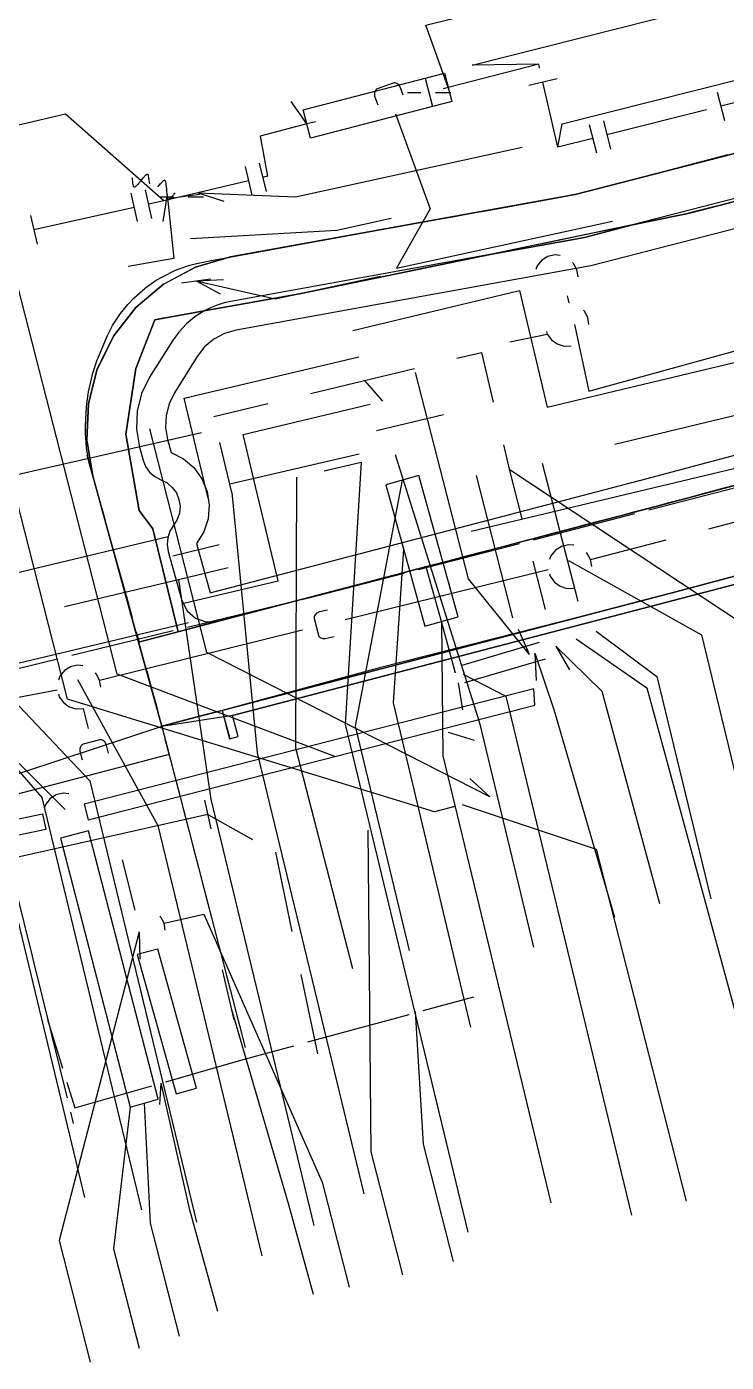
# Model space of a CAD drawing. Header units: metres. Extents: x 16996 to 17837, y 14166 to 14459.
# Drawn here: x 17121.79 to 17145.74, y 14192.6 to 14238.32 of the extents above; entities that cross this region are included whole.
import ezdxf

# ---------------------------------------------------------------- set-up
doc = ezdxf.new("R2010")
doc.units = ezdxf.units.M
for name, color, linetype in [('BOUNDARY', 7, 'Continuous'), ('CURB', 7, 'Continuous'), ('ELECTR_CABLE', 7, 'Continuous'), ('GAS', 7, 'Continuous'), ('GRASS', 7, 'Continuous'), ('HEAT', 7, 'Continuous'), ('ROAD', 7, 'Continuous'), ('SEWER', 7, 'Continuous'), ('SIDEWALK_PATH', 7, 'Continuous')]:
    doc.layers.add(name, color=color, linetype=linetype)

msp = doc.modelspace()

# ---------------------------------------------------------------- linework, layer by layer
at = {"layer": 'BOUNDARY'}
msp.add_lwpolyline([(17149.66, 14220.168), (17128.84, 14214.748), (17126.413, 14214.366), (17120.527, 14212.424), (17118.436, 14211.825), (17117.853, 14213.112), (17086.324, 14204.689), (17083.326, 14203.909)], dxfattribs=at)
at = {"layer": 'CURB'}
for points in [[(17125.414, 14218.077), (17125.223, 14218.76), (17125.088, 14219.242), (17124.897, 14219.925), (17124.763, 14220.407), (17124.571, 14221.09), (17124.437, 14221.572), (17124.245, 14222.255), (17124.111, 14222.736), (17123.92, 14223.42), (17123.836, 14223.912), (17123.799, 14224.401), (17123.8, 14224.62), (17123.818, 14225.119), (17123.843, 14225.425), (17123.907, 14225.822), (17124.017, 14226.31), (17124.046, 14226.431), (17124.205, 14226.919), (17124.233, 14226.985), (17124.425, 14227.447), (17124.552, 14227.749), (17124.731, 14228.086), (17125.004, 14228.504), (17125.251, 14228.812), (17125.47, 14229.038), (17125.844, 14229.37), (17125.87, 14229.393), (17126.218, 14229.638), (17126.435, 14229.761), (17126.883, 14229.982), (17126.975, 14230.024), (17127.378, 14230.162), (17127.555, 14230.205), (17128.044, 14230.308), (17128.742, 14230.434), (17129.234, 14230.523), (17129.932, 14230.65), (17130.424, 14230.739), (17131.122, 14230.865), (17131.614, 14230.954), (17132.313, 14231.081), (17132.805, 14231.17), (17133.503, 14231.296), (17133.995, 14231.385), (17134.693, 14231.512), (17135.185, 14231.601), (17135.883, 14231.727), (17136.375, 14231.816), (17137.073, 14231.943), (17137.565, 14232.032), (17138.263, 14232.158), (17138.755, 14232.247), (17139.454, 14232.374), (17139.946, 14232.463), (17140.566, 14232.575), (17140.642, 14232.595), (17141.126, 14232.721), (17141.813, 14232.9), (17142.297, 14233.026), (17142.983, 14233.205), (17143.467, 14233.332), (17144.154, 14233.511), (17144.637, 14233.637), (17145.324, 14233.816), (17145.808, 14233.942)], [(17145.939, 14232.314), (17145.455, 14232.188), (17144.77, 14232.011), (17144.284, 14231.895), (17143.591, 14231.752), (17143.101, 14231.65), (17142.408, 14231.507), (17141.918, 14231.405), (17141.226, 14231.262), (17140.736, 14231.16), (17140.043, 14231.017), (17139.553, 14230.915), (17138.86, 14230.772), (17138.371, 14230.67), (17137.678, 14230.527), (17137.188, 14230.425), (17136.495, 14230.282), (17136.006, 14230.18), (17135.313, 14230.037), (17134.823, 14229.935), (17134.13, 14229.792), (17133.641, 14229.69), (17132.948, 14229.547), (17132.458, 14229.446), (17131.765, 14229.302), (17131.276, 14229.201), (17131.128, 14229.17), (17130.58, 14229.073), (17130.087, 14228.985), (17129.391, 14228.861), (17128.898, 14228.774), (17128.202, 14228.65), (17127.709, 14228.562), (17127.013, 14228.438)], [(17126.52, 14228.351), (17126.172, 14228.289)], [(17146.101, 14222.636), (17145.618, 14222.507), (17144.938, 14222.326), (17144.455, 14222.197), (17143.774, 14222.016), (17143.291, 14221.887), (17143.291, 14221.887), (17142.611, 14221.708), (17142.127, 14221.581), (17141.446, 14221.403), (17140.963, 14221.276), (17140.282, 14221.097), (17139.798, 14220.97), (17139.117, 14220.791), (17138.634, 14220.664), (17137.953, 14220.486), (17137.469, 14220.359), (17136.789, 14220.18), (17136.305, 14220.053), (17135.624, 14219.874), (17135.141, 14219.747), (17134.46, 14219.568), (17133.976, 14219.442), (17133.296, 14219.263), (17132.812, 14219.136), (17132.131, 14218.957), (17131.648, 14218.83), (17130.967, 14218.651), (17130.483, 14218.524), (17129.802, 14218.346), (17129.319, 14218.219), (17128.638, 14218.04), (17128.154, 14217.913), (17127.474, 14217.734), (17126.99, 14217.607), (17126.309, 14217.429)], [(17125.906, 14216.272), (17126.087, 14215.592), (17126.216, 14215.108), (17126.397, 14214.428), (17126.411, 14214.375), (17144.057, 14218.986), (17156.075, 14222.188)], [(17125.645, 14217.254), (17125.549, 14217.596)], [(17128.486, 14214.917), (17128.739, 14213.95)], [(17126.523, 14213.944), (17126.611, 14213.604), (17126.611, 14213.604), (17126.708, 14213.23), (17126.834, 14212.746), (17127.028, 14212), (17127.153, 14211.516), (17127.347, 14210.769), (17127.473, 14210.285), (17127.667, 14209.538), (17127.792, 14209.054), (17127.986, 14208.307), (17128.112, 14207.823), (17128.306, 14207.077), (17128.431, 14206.593), (17128.625, 14205.846), (17128.751, 14205.362), (17128.945, 14204.615), (17129.07, 14204.131), (17129.264, 14203.384)], [(17123.181, 14201.651), (17122.992, 14202.416), (17122.873, 14202.901), (17122.684, 14203.666), (17122.565, 14204.151), (17122.376, 14204.916), (17122.257, 14205.402), (17122.068, 14206.166), (17121.949, 14206.652), (17121.76, 14207.416), (17121.641, 14207.902), (17121.452, 14208.666), (17121.333, 14209.152), (17121.144, 14209.916), (17121.025, 14210.402), (17120.836, 14211.167)], [(17123.389, 14200.782), (17123.364, 14200.884), (17123.298, 14201.165)]]:
    msp.add_lwpolyline(points, dxfattribs=at)
at = {"layer": 'ELECTR_CABLE'}
for points in [[(17125.694, 14233.048), (17125.685, 14233.036), (17125.652, 14232.996), (17125.638, 14232.979), (17125.615, 14232.952), (17125.59, 14232.923), (17125.573, 14232.904), (17125.556, 14232.886), (17125.542, 14232.873), (17125.529, 14232.86), (17125.52, 14232.852), (17125.512, 14232.846), (17125.505, 14232.841), (17125.502, 14232.839), (17125.499, 14232.837), (17125.493, 14232.833), (17125.489, 14232.832), (17125.486, 14232.83), (17125.483, 14232.829), (17125.48, 14232.828), (17125.476, 14232.827), (17125.474, 14232.827), (17125.472, 14232.827), (17125.47, 14232.827), (17125.469, 14232.827), (17125.467, 14232.827), (17125.465, 14232.827), (17125.464, 14232.828), (17125.462, 14232.828), (17125.461, 14232.829), (17125.46, 14232.829), (17125.459, 14232.83), (17125.458, 14232.83), (17125.457, 14232.831), (17125.456, 14232.832), (17125.455, 14232.833), (17125.453, 14232.835), (17125.452, 14232.836), (17125.452, 14232.837), (17125.451, 14232.838), (17125.45, 14232.84), (17125.449, 14232.841), (17125.449, 14232.843), (17125.448, 14232.846), (17125.447, 14232.848), (17125.446, 14232.851), (17125.445, 14232.856), (17125.444, 14232.86), (17125.443, 14232.868), (17125.427, 14232.966), (17125.422, 14232.999), (17125.406, 14233.108), (17125.4, 14233.15)], [(17125.694, 14233.048), (17125.704, 14233.059), (17125.736, 14233.099), (17125.751, 14233.117), (17125.773, 14233.143), (17125.798, 14233.172), (17125.816, 14233.191), (17125.833, 14233.21), (17125.846, 14233.223), (17125.86, 14233.236), (17125.869, 14233.243), (17125.877, 14233.249), (17125.884, 14233.255), (17125.887, 14233.257), (17125.89, 14233.259), (17125.896, 14233.262), (17125.9, 14233.264), (17125.902, 14233.265), (17125.906, 14233.266), (17125.909, 14233.267), (17125.913, 14233.268), (17125.915, 14233.269), (17125.917, 14233.269), (17125.918, 14233.269), (17125.92, 14233.269), (17125.921, 14233.269), (17125.923, 14233.268), (17125.925, 14233.268), (17125.927, 14233.267), (17125.928, 14233.267), (17125.929, 14233.266), (17125.93, 14233.266), (17125.931, 14233.265), (17125.932, 14233.264), (17125.933, 14233.263), (17125.934, 14233.262), (17125.935, 14233.26), (17125.936, 14233.259), (17125.937, 14233.258), (17125.938, 14233.257), (17125.939, 14233.255), (17125.939, 14233.254), (17125.94, 14233.253), (17125.941, 14233.25), (17125.942, 14233.247), (17125.943, 14233.244), (17125.944, 14233.239), (17125.945, 14233.235), (17125.946, 14233.227), (17125.962, 14233.129), (17125.966, 14233.096), (17125.983, 14232.988), (17125.989, 14232.945)], [(17126.284, 14232.843), (17126.293, 14232.854), (17126.326, 14232.894), (17126.34, 14232.912), (17126.363, 14232.938), (17126.388, 14232.967), (17126.405, 14232.986), (17126.422, 14233.005), (17126.436, 14233.018), (17126.45, 14233.031), (17126.458, 14233.038), (17126.466, 14233.044), (17126.473, 14233.049), (17126.476, 14233.051), (17126.479, 14233.053), (17126.485, 14233.057), (17126.489, 14233.059), (17126.492, 14233.06), (17126.495, 14233.061), (17126.498, 14233.062), (17126.502, 14233.063), (17126.504, 14233.063), (17126.506, 14233.064), (17126.508, 14233.064), (17126.509, 14233.064), (17126.511, 14233.063), (17126.513, 14233.063), (17126.515, 14233.063), (17126.516, 14233.062), (17126.517, 14233.062), (17126.518, 14233.061), (17126.519, 14233.06), (17126.52, 14233.06), (17126.521, 14233.059), (17126.522, 14233.058), (17126.523, 14233.057), (17126.525, 14233.055), (17126.526, 14233.054), (17126.526, 14233.053), (17126.527, 14233.052), (17126.528, 14233.05), (17126.529, 14233.049), (17126.529, 14233.047), (17126.53, 14233.044), (17126.531, 14233.042), (17126.532, 14233.039), (17126.533, 14233.034), (17126.534, 14233.03), (17126.535, 14233.022), (17126.551, 14232.924), (17126.556, 14232.891), (17126.572, 14232.782), (17126.578, 14232.74)], [(17126.603, 14232.575), (17126.831, 14230.387), (17125.261, 14230.108)], [(17126.603, 14232.575), (17126.448, 14231.654)], [(17126.873, 14232.637), (17126.863, 14232.626), (17126.831, 14232.586), (17126.816, 14232.568), (17126.794, 14232.542), (17126.769, 14232.513), (17126.752, 14232.494), (17126.734, 14232.475), (17126.721, 14232.462), (17126.707, 14232.449), (17126.698, 14232.442), (17126.691, 14232.436), (17126.684, 14232.431), (17126.68, 14232.428), (17126.677, 14232.426), (17126.672, 14232.423), (17126.668, 14232.421), (17126.665, 14232.42), (17126.662, 14232.419), (17126.659, 14232.418), (17126.655, 14232.417), (17126.652, 14232.416), (17126.651, 14232.416), (17126.649, 14232.416), (17126.647, 14232.416), (17126.646, 14232.416), (17126.644, 14232.417), (17126.642, 14232.417), (17126.64, 14232.418), (17126.64, 14232.418), (17126.639, 14232.419), (17126.638, 14232.419), (17126.637, 14232.42), (17126.636, 14232.421), (17126.635, 14232.422), (17126.633, 14232.423), (17126.632, 14232.425), (17126.631, 14232.426), (17126.63, 14232.427), (17126.63, 14232.428), (17126.629, 14232.43), (17126.628, 14232.431), (17126.627, 14232.432), (17126.626, 14232.436), (17126.626, 14232.438), (17126.625, 14232.441), (17126.623, 14232.446), (17126.623, 14232.45), (17126.621, 14232.458), (17126.606, 14232.556), (17126.601, 14232.589), (17126.585, 14232.697), (17126.578, 14232.74)], [(17126.714, 14232.455), (17127.706, 14232.585)], [(17127.4, 14231.066), (17132.408, 14231.355), (17134.271, 14231.769)], [(17127.59, 14229.62), (17130.301, 14229.007), (17133.898, 14229.78)], [(17127.094, 14229.555), (17128.086, 14229.685)], [(17127.59, 14229.62), (17128.523, 14229.665)], [(17127.59, 14229.62), (17128.413, 14229.178)], [(17143.092, 14221.779), (17146.553, 14222.673)], [(17139.146, 14220.76), (17142.607, 14221.654)], [(17135.2, 14219.741), (17138.662, 14220.635)], [(17131.253, 14218.728), (17131.712, 14218.84), (17134.716, 14219.616)], [(17127.293, 14217.766), (17130.767, 14218.61)], [(17123.333, 14216.803), (17126.807, 14217.647)], [(17119.373, 14215.84), (17122.847, 14216.685)], [(17127.879, 14211.842), (17128.097, 14210.867)], [(17127.988, 14211.355), (17116.549, 14208.788)], [(17127.988, 14211.355), (17129.517, 14210.503)], [(17130.302, 14210.067), (17130.871, 14207.347)], [(17128.481, 14206.034), (17128.88, 14204.33)], [(17131.178, 14205.879), (17131.748, 14203.159)], [(17135.366, 14204.642), (17137.1, 14205.113)], [(17128.798, 14204.678), (17130.747, 14197.999), (17131.597, 14194.936)], [(17122.503, 14204.34), (17123.018, 14202.667)], [(17131.415, 14203.568), (17134.884, 14204.511)], [(17129.199, 14202.965), (17130.933, 14203.437)], [(17126.557, 14202.208), (17129.199, 14202.965)], [(17123.165, 14202.19), (17123.435, 14201.314)], [(17123.435, 14201.314), (17126.076, 14202.071)], [(17126.379, 14202.157), (17126.338, 14201.43)], [(17126.379, 14202.157), (17127.348, 14197.866), (17128.322, 14194.355)]]:
    msp.add_lwpolyline(points, dxfattribs=at)
at = {"layer": 'GAS'}
for points in [[(17136.22, 14236.24), (17135.458, 14238.367), (17142.802, 14240.192)], [(17139.32, 14237.04), (17137.047, 14237.004), (17144.371, 14238.853)], [(17131.505, 14234.506), (17131.255, 14235.474), (17136.095, 14236.724), (17136.345, 14235.756), (17131.505, 14234.506)], [(17139.351, 14236.905), (17139.32, 14237.04), (17136.22, 14236.24), (17136.048, 14236.195)], [(17139.98, 14234.19), (17140.126, 14234.989), (17147.834, 14236.935)], [(17135.438, 14236.555), (17135.689, 14235.586)], [(17139.951, 14236.531), (17138.977, 14236.305)], [(17141.174, 14234.491), (17139.98, 14234.19), (17139.464, 14236.418)], [(17148.967, 14236.457), (17145.555, 14235.596)], [(17131.38, 14234.99), (17130.846, 14235.757)], [(17134.823, 14236.064), (17135.287, 14236.064)], [(17135.784, 14236.064), (17136.314, 14236.064)], [(17145.433, 14236.081), (17145.678, 14235.112)], [(17126.48, 14232.36), (17123.114, 14235.33), (17115.415, 14233.525)], [(17145.071, 14235.474), (17141.659, 14234.614)], [(17131.673, 14235.066), (17131.38, 14234.99), (17129.78, 14234.57), (17130.03, 14233.2), (17129.865, 14233.161)], [(17141.052, 14234.976), (17141.297, 14234.006)], [(17141.537, 14235.098), (17141.781, 14234.129)], [(17127.65, 14232.63), (17130.989, 14232.491), (17138.753, 14234.201)], [(17129.263, 14233.53), (17129.496, 14232.558)], [(17129.749, 14233.647), (17129.982, 14232.674)], [(17129.379, 14233.044), (17127.65, 14232.63), (17127.07, 14232.49), (17126.48, 14232.36), (17125.953, 14232.243)], [(17125.357, 14232.622), (17125.574, 14231.646)], [(17125.845, 14232.731), (17126.062, 14231.755)], [(17126.353, 14232.494), (17126.817, 14232.494)], [(17127.314, 14232.494), (17127.844, 14232.494)], [(17127.65, 14232.63), (17128.539, 14232.343)], [(17125.465, 14232.134), (17122.031, 14231.369)], [(17121.923, 14231.857), (17122.14, 14230.881)]]:
    msp.add_lwpolyline(points, dxfattribs=at)
at = {"layer": 'GRASS'}
for points in [[(17150, 14233.366), (17152.401, 14234.018), (17152.32, 14234.02), (17152.239, 14234.016), (17152.159, 14234.006), (17152.08, 14233.989), (17142.537, 14231.533), (17144.486, 14231.937)], [(17128.961, 14227.933), (17128.561, 14227.817), (17128.197, 14227.622), (17127.881, 14227.357), (17127.624, 14227.029), (17126.845, 14225.788), (17126.661, 14225.414), (17126.56, 14225.014), (17126.542, 14224.602), (17126.611, 14224.191), (17126.733, 14223.749), (17127.156, 14223.532), (17127.511, 14223.227), (17127.785, 14222.847), (17127.965, 14222.408), (17128.037, 14221.938), (17127.997, 14221.472), (17127.85, 14221.027), (17127.599, 14220.624), (17128.065, 14218.941), (17143.036, 14222.854), (17154.242, 14225.84), (17152.332, 14233.021), (17141.101, 14230.131)], [(17131.128, 14229.17), (17137.713, 14230.534), (17128.783, 14228.917), (17128.544, 14228.864), (17128.31, 14228.791), (17128.084, 14228.7), (17127.865, 14228.59)], [(17156.16, 14221.86), (17156.074, 14222.188), (17144.057, 14218.986), (17128.486, 14214.917), (17128.736, 14213.949), (17129.026, 14214.025), (17128.84, 14214.748), (17149.66, 14220.168)]]:
    msp.add_lwpolyline(points, close=True, dxfattribs=at)
msp.add_lwpolyline([(17150, 14233.366), (17144.486, 14231.937), (17142.537, 14231.533), (17140.887, 14231.109), (17137.678, 14230.527), (17134.853, 14229.942), (17131.128, 14229.17), (17127.865, 14228.59), (17127.545, 14228.386), (17127.256, 14228.144), (17126.998, 14227.868), (17126.777, 14227.561), (17125.998, 14226.32), (17125.722, 14225.759), (17125.57, 14225.159), (17125.544, 14224.541), (17125.647, 14223.924), (17125.77, 14223.482), (17125.86, 14223.263), (17125.997, 14223.073), (17126.174, 14222.92), (17126.386, 14222.812), (17126.597, 14222.703), (17126.774, 14222.55), (17126.912, 14222.361), (17127.002, 14222.141), (17127.037, 14221.906), (17127.018, 14221.673), (17126.944, 14221.45), (17126.818, 14221.249), (17126.693, 14221.047), (17126.619, 14220.825), (17126.599, 14220.591), (17126.635, 14220.357), (17127.101, 14218.674), (17127.279, 14218.323), (17127.566, 14218.074), (17127.926, 14217.951), (17128.319, 14217.974), (17143.291, 14221.887), (17154.5, 14224.873)], dxfattribs=at)
at = {"layer": 'HEAT'}
for points in [[(17132.951, 14227.922), (17138.665, 14229.293)], [(17138.665, 14229.293), (17139.615, 14225.291)], [(17127.184, 14225.599), (17133.166, 14227.022)], [(17136.52, 14226.968), (17137.36, 14227.17)], [(17137.36, 14227.17), (17137.764, 14225.467)], [(17139.615, 14225.291), (17147.74, 14227.233)], [(17133.36, 14226.21), (17135.062, 14226.618)], [(17131.505, 14225.769), (17133.36, 14226.21)], [(17133.36, 14226.21), (17133.968, 14225.501)], [(17139.004, 14216.829), (17136.914, 14219.416), (17135.105, 14226.488)], [(17127.998, 14222.185), (17127.184, 14225.599)], [(17128.19, 14224.98), (17130.045, 14225.421)], [(17129.196, 14224.361), (17133.554, 14225.398)], [(17133.769, 14224.498), (17136.055, 14225.047)], [(17141.927, 14224.034), (17146.243, 14225.066)], [(17137.65, 14211.96), (17127.957, 14216.898), (17125.999, 14224.551)], [(17129.622, 14222.575), (17129.196, 14224.361)], [(17137.005, 14221.049), (17151.98, 14224.627)], [(17128.81, 14222.38), (17128.404, 14224.082)], [(17138.111, 14224.008), (17138.31, 14223.17)], [(17128.742, 14222.672), (17133.172, 14223.702)], [(17131.976, 14223.116), (17133.24, 14223.41)], [(17133.24, 14223.41), (17132.692, 14214.435), (17136.892, 14197.063)], [(17134.4, 14223.68), (17137.289, 14214.492), (17139.147, 14206.807)], [(17139.444, 14223.378), (17140.657, 14218.653)], [(17135.75, 14211.44), (17123.187, 14215.307), (17121.228, 14222.967)], [(17131.025, 14222.895), (17130.989, 14213.641), (17132.94, 14206.079)], [(17134.081, 14222.643), (17135.421, 14217.803), (17136.559, 14218.117), (17135.219, 14222.957), (17134.081, 14222.643)], [(17137.176, 14222.962), (17138.429, 14218.081)], [(17138.31, 14223.17), (17138.745, 14221.475)], [(17138.31, 14223.17), (17146.369, 14217.842), (17149.76, 14203.815)], [(17130.398, 14219.35), (17129.622, 14222.575)], [(17134.65, 14222.8), (17133.032, 14214.379), (17134.89, 14206.693)], [(17128.81, 14222.38), (17129.684, 14213.47), (17133.334, 14198.373)], [(17115.06, 14221.89), (17123.952, 14212.505), (17127.602, 14197.405)], [(17117.368, 14218.658), (17126.631, 14220.869)], [(17126.787, 14220.212), (17128.382, 14220.59)], [(17134.691, 14220.44), (17134.338, 14215.174), (17136.983, 14204.078)], [(17126.98, 14219.4), (17128.683, 14219.803)], [(17136.473, 14216.188), (17135.99, 14217.96), (17135.484, 14219.787)], [(17139.118, 14220.022), (17139.543, 14218.367)], [(17123.08, 14218.469), (17126.98, 14219.4)], [(17126.98, 14219.4), (17128.095, 14211.88), (17131.623, 14197.285)], [(17127.173, 14218.588), (17130.398, 14219.35)], [(17115.72, 14219.16), (17120.66, 14211.086), (17123.766, 14198.241)], [(17118.072, 14215.722), (17127.329, 14217.931)], [(17135.99, 14217.96), (17136.04, 14213.357), (17139.738, 14198.06)], [(17139.004, 14216.829), (17138.633, 14217.686)], [(17117.72, 14217.19), (17122.306, 14211.937), (17125.719, 14197.82)], [(17139.34, 14217.241), (17136.686, 14216.454)], [(17139.543, 14216.675), (17136.782, 14215.857)], [(17139.185, 14216.875), (17139.843, 14214.946), (17141.92, 14207.845)], [(17139.185, 14216.875), (17139.239, 14215.942)], [(17136.734, 14216.156), (17138.197, 14215.401), (17142.501, 14197.638)], [(17136.566, 14215.855), (17136.71, 14214.933)], [(17137.12, 14213.89), (17136.226, 14214.162)], [(17137.65, 14211.96), (17136.962, 14212.591)], [(17136.446, 14211.63), (17135.75, 14211.44)], [(17136.7, 14211.7), (17141.286, 14210.164), (17144.366, 14198.124)], [(17133.47, 14210.82), (17133.575, 14199.805), (17134.652, 14195.595)], [(17135.085, 14204.612), (17135.365, 14200.073), (17136.395, 14196.048)]]:
    msp.add_lwpolyline(points, dxfattribs=at)
at = {"layer": 'ROAD'}
msp.add_lwpolyline([(17161.109, 14237.861), (17140.567, 14232.575), (17140.566, 14232.575), (17128.768, 14230.439), (17128.767, 14230.439), (17127.569, 14230.09), (17127.567, 14230.089), (17126.478, 14229.507), (17126.477, 14229.506), (17125.53, 14228.713), (17125.529, 14228.711), (17124.758, 14227.73), (17124.757, 14227.728), (17124.207, 14226.609), (17124.206, 14226.607), (17123.901, 14225.411), (17123.901, 14225.409), (17123.848, 14224.175), (17123.848, 14224.173), (17124.052, 14222.942), (17124.052, 14222.941), (17124.052, 14222.938), (17124.054, 14222.933), (17126.414, 14214.366), (17126.663, 14213.408), (17126.663, 14213.407), (17126.662, 14213.407), (17120.674, 14211.844)], dxfattribs=at)
at = {"layer": 'SEWER'}
for points in [[(17134.678, 14235.972), (17134.583, 14236.232), (17134.568, 14236.268), (17134.551, 14236.294), (17134.526, 14236.329), (17134.496, 14236.357), (17134.467, 14236.376), (17134.431, 14236.389), (17134.393, 14236.398), (17134.365, 14236.395), (17134.338, 14236.39), (17133.788, 14236.189), (17133.766, 14236.176), (17133.749, 14236.163), (17133.73, 14236.141), (17133.718, 14236.12), (17133.705, 14236.09), (17133.694, 14236.06), (17133.692, 14236.025), (17133.693, 14235.976), (17133.701, 14235.94), (17133.807, 14235.649)], [(17134.42, 14235.334), (17135.603, 14232.09)], [(17135.603, 14232.09), (17134.451, 14230.049), (17141.845, 14231.667)], [(17140.06, 14230.49), (17139.872, 14230.508), (17139.634, 14230.453), (17139.427, 14230.325), (17139.271, 14230.136), (17139.221, 14230.003)], [(17140.67, 14229.76), (17140.65, 14229.88), (17140.63, 14230.001), (17140.515, 14230.216), (17140.483, 14230.246)], [(17132.334, 14213.34), (17124.883, 14216.156), (17121.372, 14229.881)], [(17140.292, 14229.109), (17140.356, 14228.867)], [(17141.04, 14228.13), (17141, 14228.371), (17140.885, 14228.586), (17140.853, 14228.616)], [(17140.548, 14228.125), (17141.034, 14225.848), (17148.334, 14227.85)], [(17138.33, 14227.53), (17139.616, 14227.8)], [(17139.591, 14227.886), (17139.616, 14227.8), (17139.758, 14227.601), (17139.956, 14227.459), (17140.189, 14227.387), (17140.431, 14227.394)], [(17119.043, 14220.388), (17120.442, 14222.76), (17127.774, 14224.425)], [(17123.11, 14211.53), (17119.928, 14214.671), (17118.066, 14221.949)], [(17145.143, 14221.134), (17147.735, 14221.811)], [(17140.528, 14220.567), (17140.341, 14220.585), (17140.103, 14220.53), (17139.895, 14220.402), (17139.74, 14220.213), (17139.689, 14220.08)], [(17141.099, 14220.078), (17143.691, 14220.755)], [(17141.138, 14219.837), (17141.099, 14220.078), (17140.984, 14220.293), (17140.952, 14220.323)], [(17132.693, 14218.028), (17139.645, 14219.741)], [(17140.339, 14220.048), (17144.893, 14217.501), (17146.66, 14210.193)], [(17139.689, 14219.593), (17139.715, 14219.507), (17139.856, 14219.308), (17140.054, 14219.165), (17140.288, 14219.094), (17140.529, 14219.101)], [(17132.087, 14218.353), (17131.817, 14218.287), (17131.78, 14218.275), (17131.753, 14218.261), (17131.715, 14218.24), (17131.684, 14218.214), (17131.662, 14218.187), (17131.645, 14218.152), (17131.633, 14218.116), (17131.632, 14218.088), (17131.635, 14218.06), (17131.775, 14217.492), (17131.785, 14217.468), (17131.797, 14217.45), (17131.816, 14217.429), (17131.836, 14217.415), (17131.864, 14217.398), (17131.893, 14217.384), (17131.928, 14217.378), (17131.976, 14217.374), (17132.013, 14217.378), (17132.314, 14217.452)], [(17124.285, 14215.955), (17131.237, 14217.669)], [(17141.29, 14217.63), (17143.361, 14216.082), (17145.218, 14208.466)], [(17139.91, 14217.11), (17141.488, 14215.571), (17143.457, 14208.307)], [(17139.91, 14217.11), (17140.38, 14216.303)], [(17140.6, 14217.37), (17143.021, 14215.685), (17147.336, 14199.86)], [(17123.714, 14216.444), (17123.527, 14216.463), (17123.289, 14216.408), (17123.081, 14216.279), (17122.926, 14216.091), (17122.875, 14215.957)], [(17124.325, 14215.714), (17124.285, 14215.955), (17124.17, 14216.171), (17124.138, 14216.201)], [(17118.132, 14214.729), (17122.831, 14215.619)], [(17123.53, 14215.97), (17126.279, 14210.972), (17129.838, 14196.25)], [(17139.186, 14215.097), (17139.159, 14215.658), (17123.75, 14211.708), (17123.888, 14211.176), (17139.186, 14215.097)], [(17122.875, 14215.471), (17122.901, 14215.385), (17123.042, 14215.186), (17123.24, 14215.043), (17123.474, 14214.971), (17123.716, 14214.978)], [(17123.718, 14214.978), (17123.892, 14214.3)], [(17124.586, 14213.457), (17124.517, 14213.726), (17124.505, 14213.763), (17124.491, 14213.791), (17124.469, 14213.828), (17124.442, 14213.859), (17124.415, 14213.88), (17124.38, 14213.897), (17124.344, 14213.909), (17124.316, 14213.909), (17124.288, 14213.906), (17123.721, 14213.76), (17123.698, 14213.75), (17123.68, 14213.738), (17123.659, 14213.718), (17123.645, 14213.698), (17123.628, 14213.67), (17123.615, 14213.641), (17123.609, 14213.606), (17123.605, 14213.558), (17123.61, 14213.521), (17123.687, 14213.221)], [(17123.227, 14212.063), (17123.039, 14212.081), (17122.801, 14212.026), (17122.594, 14211.898), (17122.439, 14211.709), (17122.388, 14211.576)], [(17112.695, 14208.799), (17112.585, 14209.337), (17122.327, 14211.379), (17122.437, 14210.84), (17112.695, 14208.799)], [(17125.327, 14201.336), (17126.289, 14201.612), (17123.909, 14210.796), (17122.942, 14210.542), (17125.327, 14201.336)], [(17125.051, 14209.805), (17125.495, 14208.082)], [(17126.531, 14207.389), (17126.491, 14207.63), (17126.376, 14207.845), (17126.344, 14207.875)], [(17126.491, 14207.63), (17127.851, 14207.944)], [(17127.851, 14207.944), (17131.905, 14198.771), (17132.826, 14195.174)], [(17125.643, 14207.337), (17122.897, 14196.767), (17123.962, 14192.604)], [(17125.643, 14207.337), (17125.659, 14206.403)], [(17126.907, 14201.789), (17127.605, 14201.989), (17126.274, 14206.749), (17125.574, 14206.556), (17126.907, 14201.789)], [(17125.808, 14201.474), (17126.019, 14197.367), (17127.008, 14193.502)], [(17125.327, 14201.336), (17124.765, 14196.486), (17125.635, 14193.083)]]:
    msp.add_lwpolyline(points, dxfattribs=at)
at = {"layer": 'SIDEWALK_PATH'}
for points in [[(17152.08, 14233.989), (17142.537, 14231.533), (17137.713, 14230.534), (17128.783, 14228.917), (17128.544, 14228.864), (17128.31, 14228.791), (17128.084, 14228.7), (17127.865, 14228.59), (17126.172, 14228.289), (17125.526, 14226.622), (17125.183, 14224.369), (17125.644, 14221.755), (17126.101, 14221.13), (17126.969, 14217.602), (17125.619, 14217.247), (17123.855, 14223.653), (17124.052, 14222.941), (17123.847, 14224.174), (17123.9, 14225.409), (17124.206, 14226.608), (17124.757, 14227.729), (17125.529, 14228.712), (17126.477, 14229.506), (17127.567, 14230.089), (17128.767, 14230.439), (17140.566, 14232.575), (17161.109, 14237.861)], [(17159.901, 14223.207), (17144.057, 14218.986), (17140.078, 14217.947), (17136.251, 14216.98), (17133.874, 14216.369), (17128.486, 14214.917), (17128.285, 14214.87), (17127.628, 14214.693), (17126.411, 14214.375), (17125.619, 14217.247), (17143.291, 14221.887), (17159.137, 14226.109)]]:
    msp.add_lwpolyline(points, dxfattribs=at)
for points in [[(17140.887, 14231.109), (17142.537, 14231.533), (17137.713, 14230.534)], [(17126.818, 14221.249), (17126.693, 14221.047), (17126.619, 14220.825), (17126.599, 14220.591), (17126.635, 14220.357), (17127.101, 14218.674), (17127.279, 14218.323), (17127.566, 14218.074), (17127.926, 14217.951), (17128.319, 14217.974), (17126.969, 14217.602), (17126.101, 14221.13), (17125.644, 14221.755), (17125.183, 14224.369), (17125.526, 14226.622), (17126.172, 14228.289), (17127.865, 14228.59), (17127.545, 14228.386), (17127.256, 14228.144), (17126.998, 14227.868), (17126.777, 14227.561), (17125.998, 14226.32), (17125.722, 14225.759), (17125.57, 14225.159), (17125.544, 14224.541), (17125.647, 14223.924), (17125.77, 14223.482), (17125.86, 14223.263), (17125.997, 14223.073), (17126.174, 14222.92), (17126.386, 14222.812), (17126.597, 14222.703), (17126.774, 14222.55), (17126.912, 14222.361), (17127.002, 14222.141), (17127.037, 14221.906), (17127.018, 14221.673), (17126.944, 14221.45)]]:
    msp.add_lwpolyline(points, close=True, dxfattribs=at)

doc.saveas('drawing.dxf')
